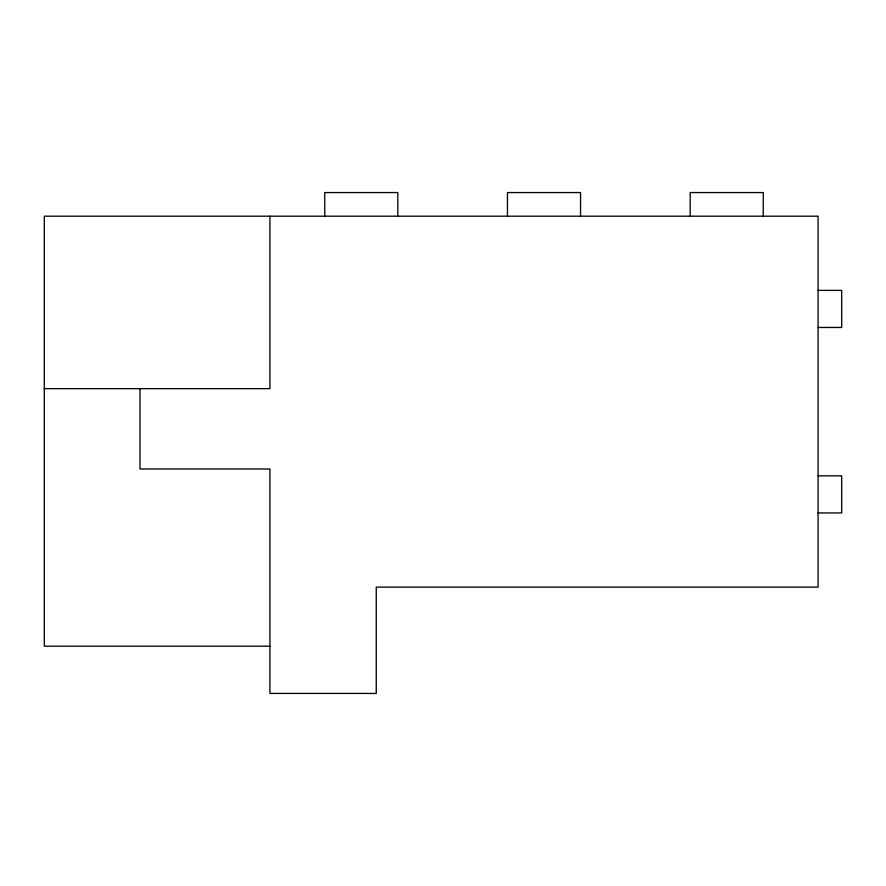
<?xml version="1.0" encoding="UTF-8"?>
<svg xmlns="http://www.w3.org/2000/svg" width="886" height="886" viewBox="0 0 886 886"><rect width="100%" height="100%" fill="white"/><g stroke="black" fill="none" stroke-linecap="round" stroke-linejoin="round"><path stroke-width="1.33" d="M818.077 290.375L841.7 290.375L841.7 327.466L818.077 327.466M44.3 388.655L269.931 388.655L269.931 216.184M818.077 475.837L841.7 475.837L841.7 512.939L818.077 512.939M269.931 646.193L44.3 646.193L44.3 216.184L818.077 216.184L818.077 587.119L376.251 587.119L376.251 693.439L269.931 693.439L269.931 468.993L139.988 468.993L139.988 388.655M763.256 216.184L763.256 192.561L690.172 192.561L690.172 216.184M580.552 216.184L580.552 192.561L507.456 192.561L507.456 216.184M397.836 216.184L397.836 192.561L324.752 192.561L324.752 216.184"/></g></svg>
